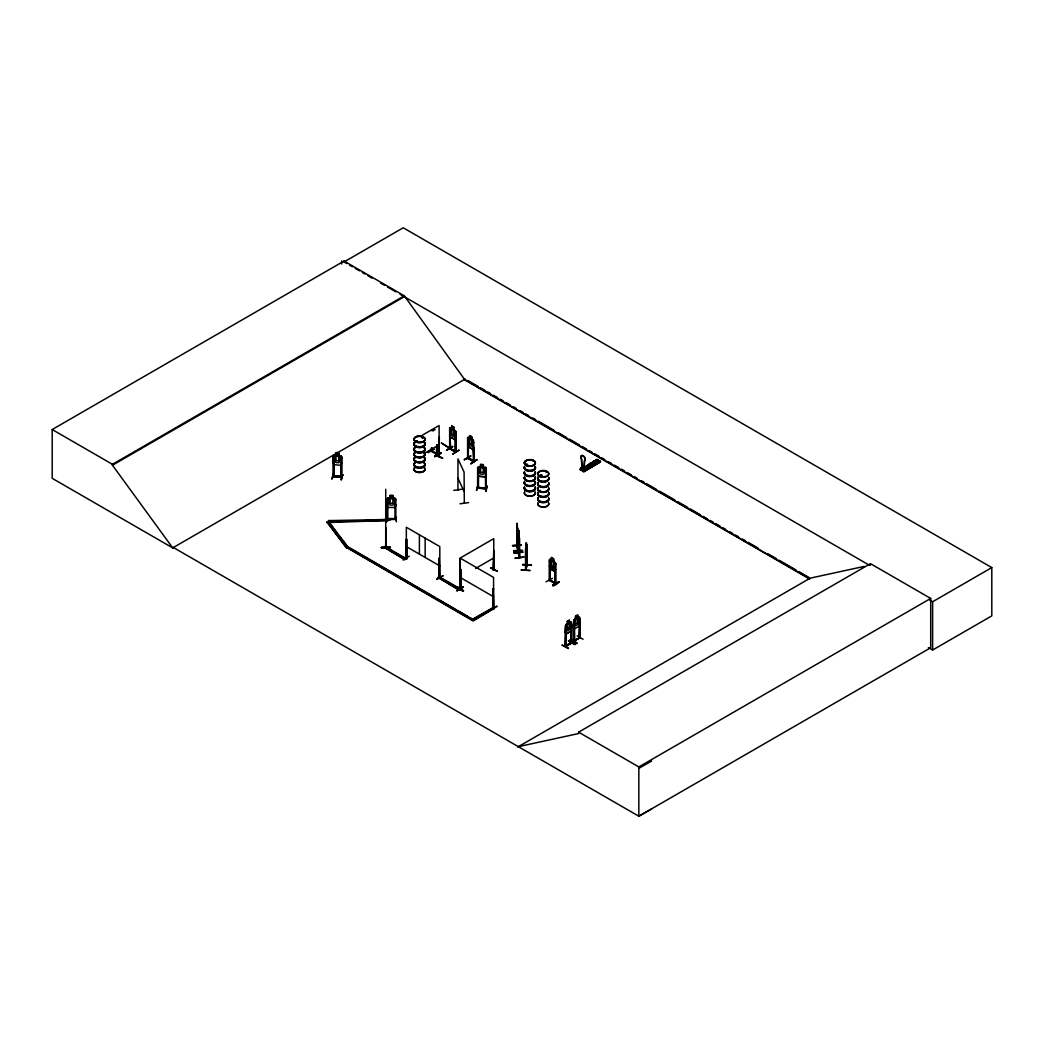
<?xml version="1.0" encoding="UTF-8"?>
<svg xmlns="http://www.w3.org/2000/svg" width="1044" height="1044" viewBox="0 0 1044 1044"><rect width="100%" height="100%" fill="white"/><g stroke="black" fill="none" stroke-linecap="round" stroke-linejoin="round"><path stroke-width="1.5" d="M527.129 565.091L526.685 565.626L526.581 544.068L525.471 549.366L525.576 570.141L527.129 564.386L525.876 570.168L526.019 568.902M516.767 545.66L517.811 550.697L517.185 523.409L517.367 525.223M516.832 524.962L517.237 546.182L517.132 526.359M526.215 543.637L526.085 545.555M526.672 553.646L525.615 557.548L526.802 550.762M584.027 469.839L584.457 460.782A2.962 1.723 59.5 0 0 584.457 457.363A2.962 1.723 59.5 0 0 581.469 455.68A2.962 1.723 59.5 0 0 581.469 459.099L581.913 468.652L584.027 469.839L584.588 460.704A2.962 1.723 59.5 0 0 584.588 457.298A2.962 1.723 59.5 0 0 581.599 455.602A2.962 1.723 59.5 0 0 581.599 459.021L582.082 468.717L583.061 468.143L581.73 468.743L583.009 468.012L582.343 468.221M521.269 570.05L530.117 570.507L521.321 569.776M517.863 536.277L517.667 538.143L517.876 536.342M526.489 549.731L525.902 554.012L525.693 552.942M462.375 489.14L453.762 490.393M581.625 468.325L582.2 468.038M582.93 468.325L581.547 467.777L581.404 469.97L581.404 467.856L581.847 468.717L582.878 467.751M582.369 468.404L582.369 470.518L582.878 468.325M517.602 533.536L517.419 534.606L516.924 530.313M385.732 547.017L385.732 547.669M415.76 441.39L416.452 440.725M416.282 441.481L417.104 441.351L416.582 440.829M417.417 441.39L417.013 441.26M422.35 437.827L422.898 437.41M422.65 437.292L423.003 437.384M527.076 464.332C529.412 465.467 524.74 465.572 526.933 464.358M526.633 464.319C525.08 464.932 528.721 464.084 526.672 465.128M533.001 460.9L533.536 461.422M539.37 476.73A5.533 3.197 0 0 1 540.518 476.221L540.218 475.229L539.552 475.686M540.557 475.242L539.892 475.933M541.144 475.686L540.492 475.229M539.748 491.306L540.218 490.419M546.051 472.201L546.965 472.332L546.377 471.836M565.913 624.521L565.196 632.155L565.965 634.152L570.742 631.333L570.624 621.819M525.967 544.629L526.398 542.828L526.032 569.672M526.28 546.129L525.954 570.063M527.116 545.829L527.063 565.561M531.435 565.13L522.653 564.413M525.902 552.119L526.293 542.828M333.78 457.324L332.984 457.259L333.78 457.324L333.754 476.403M333.023 462.244L333.14 455.863L333.95 455.053C337.878 456.946 333.923 450.199 338.791 453.122L338.778 455.549M340.67 465.246L341.662 462.975L340.657 465.311L333.923 464.632M331.744 478.961L333.597 473.545L332.162 478.896M340.918 476.39L340.696 477.304L341.662 477.356L341.662 456.593L333.936 455.106L333.036 455.823L332.984 476.573L333.14 475.646L341.701 476.482L332.919 475.881L333.675 476.69M340.631 455.719L338.791 455.497M340.827 457.794L341.61 457.859L340.827 457.794L340.801 477.304M342.863 474.772L340.983 479.809L342.863 474.785M478.387 468.9L477.604 468.821L478.387 468.9L478.361 487.979M477.643 473.819L478.53 476.26L485.29 476.821L486.282 474.55L486.282 468.169L485.264 467.242L478.557 466.681L477.656 467.386L477.604 488.135L486.269 488.931L486.269 488.227M480.514 466.864L480.527 464.423L483.398 464.684L483.294 467.19L484.729 468.117L484.729 472.554L483.294 474.315L480.605 474.08L479.17 472.045L479.17 467.608L480.605 466.942L480.618 464.515L483.398 464.684M478.53 476.26L485.29 476.821M476.39 490.484L477.787 485.421M485.434 469.369L486.23 469.435L485.434 469.369L485.538 488.631M485.303 488.344L486.243 488.005L485.303 488.135M487.052 485.956L486.073 491.385M487.065 486.256L485.721 491.332M568.236 648.572L561.881 645.009L568.51 648.063M570.22 639.92C573.104 637.675 583.674 649.368 570.246 639.855M576.836 643.274L570.468 639.724L576.901 643.3M456.841 587.524C459.712 585.279 470.257 597.011 456.867 587.459M516.741 525.054L517.876 529.961L517.433 527.455M455.745 437.88L455.106 439.889L455.745 431.537L455.876 452.274L449.677 448.698L449.638 428.001L451.765 428.301M554.808 571.329L555.499 569.424M549.405 565.9L549.979 568.667L554.86 571.433L555.565 569.385M582.578 468.443L582.97 468.169M394.802 507.397L395.78 505.035M395.872 505.1L394.88 507.475L388.042 507.436L387.141 505.139M485.212 476.795L486.178 474.524M582.082 468.834L580.32 469.774M446.519 450.303L452.535 446.545M428.001 452.718L434.461 449.207M403.01 560.041L409.287 556.126M456.998 590.734L463.184 587.119M552.498 578.298L545.973 581.834M431.329 451.269L431.394 448.02M432.255 450.734L431.642 450.408L432.177 451.413M436.94 453.696L437.749 453.866M437.005 444.77C435.087 456.776 439.42 458.929 437.788 444.979M406.038 558.436L406.338 539.004L406.703 558.814L406.064 557.705L406.755 558.109M406.977 558.684L406.129 558.449M439.798 577.606L439.002 577.462L439.224 557.992L439.641 577.802L438.924 577.423L439.876 577.645L439.798 546.586L406.338 527.272L406.338 558.318M460.052 589.103L460.117 558.096L493.564 577.41L493.629 608.495M461.083 569.502L460.665 589.508L460.3 569.698M492.925 608.13L493.212 588.686L493.851 608.365L492.938 608.091L493.212 588.686M550.188 561.202L549.405 561.006L550.188 561.202L550.031 580.673C551.545 580.138 548.204 578.833 550.031 579.968M555.016 564.204L555.799 564.399L555.016 564.204L555.016 583.596L555.356 582.683M555.16 583.348L555.865 583.753L555.16 582.643M386.893 516.754L386.528 521.935L386.841 516.767M450.525 448.228L449.951 447.824M450.525 448.933L449.886 429.254L450.46 448.868M456.097 452.156L455.471 432.477L455.249 451.987C420.797 429.789 461.722 455.928 455.51 451.073M467.542 458.277L468.247 458.655L468.404 445.618M473.819 461.174L467.816 457.416L468.404 457.768M468.182 458.616L468.469 457.82M469.709 435.674L471.627 436.783L472.658 440.542L472.658 444.979L471.627 446.284L469.709 445.175L468.678 442.682L468.678 438.245C469.526 436.379 467.764 437.88 473.076 439.916L473.819 461.879L473.624 461.135M467.829 438.845L467.829 458.159L474.041 461.748L473.415 442.069L473.754 461.839L467.621 458.29M478.152 485.447L476.821 490.171M571.694 643.117L571.407 623.646L571.172 643.391M574.435 640.559L573.835 641.577L579.551 637.571M460.652 589.142L461.083 577.254M494.034 569.867L493.76 550.384L493.12 570.076L493.538 569.45M579.707 637.793L573.613 641.394L573.613 620.632C574.409 618.674 578.363 615.882 579.655 617.056L579.668 637.845L573.613 640.742L579.355 637.819M573.613 620.684L574.331 619.418M518.294 552.694L519.286 557.757L519.233 535.585L519.364 557.783M438.767 456.724L439.106 437.253L439.067 456.567M590.891 463.941L591.061 464.828L592.614 464.697M569.267 622.537L569.267 620.162L567.231 621.363L567.375 623.816L566.279 625.173L565.77 646.21M386.998 519.286L387.141 498.706L390.143 497.936M394.997 519.246L394.971 499.945L395.767 499.945M464.319 502.869L464.084 472.084L457.964 458.89L457.951 489.923M388.068 497.91L387.141 498.706M565.965 645.675L571.368 642.96L565.274 646.575L565.274 625.813M566.083 645.688L565.274 645.884L570.794 642.83M565.326 646.523L565.9 626.896L565.496 646.706L571.603 643.143M574.435 641.264L574.461 621.885L573.678 622.093L574.461 621.885M579.133 637.492L579.825 637.088M579.133 638.197L579.759 618.518L579.237 638.106M579.955 638.001L579.981 618.635M461.056 588.868L460.508 588.49M493.942 569.88L493.342 570.194L493.969 550.514M526.476 464.776L527.194 464.606M541.092 476.012L539.931 475.777M332.945 476.39L341.701 477.186M477.565 487.953L486.243 488.709M468.312 437.084L467.582 437.593L467.647 458.342M387.089 519.286L395.859 519.259M387.089 500.154L387.885 499.972L387.794 519.52L387.95 518.555L395.859 518.555M395.872 518.724L386.998 518.764M387.089 519.468L395.872 519.429M517.224 546.129L517.08 523.409L517.263 526.228L516.95 524.649M580.934 470.113L597.742 460.208M582.252 467.477L580.542 469.487L583.218 471.001L583.218 469.996L585.175 469.134L582.878 471.196M582.826 471.17L600.274 461.474L597.09 459.438C590.865 460.952 604.724 464.554 595.38 460.456M422.376 438.402L422.376 435.178L439.106 425.521L439.106 456.894L439.328 437.384M442.552 458.277L436.105 454.806L442.565 458.316M580.516 470.048L580.294 468.338L582.004 467.334L582.252 468.534M581.756 468.73L584.157 469.761M589.312 464.032C598.656 468.13 584.797 464.528 591.021 463.014L594.193 465.063L591.021 463.014M592.535 462.127C601.879 466.237 588.02 462.636 594.245 461.122L597.416 463.171L594.245 461.122M584.235 467.281L597.09 459.438M584.523 467.294L597.09 459.699L600.522 461.905L583.674 471.823L600.47 461.905M584.666 467.529L597.338 460.117M596.555 461.291L581.143 470.387L580.464 470.009M600.274 461.605L583.022 471.444L600.261 461.239M583.087 471.47L600.274 461.474M553.555 558.657L554.468 566.931L553.424 568.249L551.48 567.14L550.436 564.66L550.436 560.223L551.48 560.015L551.415 557.522L553.555 558.657L553.424 570.624M553.49 561.072L555.578 563.081L555.643 583.883L549.327 580.307L549.405 559.532L551.545 559.976M555.578 563.081L555.565 583.883M549.979 568.667L554.86 571.433M575.583 616.221L577.619 615.033L577.554 617.526L578.572 617.709L578.572 622.146L577.554 624.651L575.649 625.774L574.631 624.469L575.583 616.221L575.714 618.687M575.649 616.26L577.684 615.073M565.939 624.573L570.663 621.715L571.381 622.224L571.473 642.921M571.198 642.712L571.003 643.456L571.629 623.777M565.939 634.008L570.742 631.333M574.239 628.971L573.548 627.026L574.239 628.971L579.094 626.191L579.72 623.464M568.732 640.951L575.074 644.539M577.11 635.861L583.1 639.241M568.758 640.99L574.761 644.37M573.678 641.329L574.539 641.199L574.239 621.767M431.433 430.493L433.43 430.872M432.02 451.099L437.553 454.101M434.63 456.15L440.894 452.535L434.669 456.215M434.983 456.75L441.207 453.07L434.63 456.554M406.755 558.814L406.912 539.33M436.64 579.159C449.716 572.047 439.837 577.763 436.692 579.524M490.771 567.923L497.427 571.329L491.124 567.727M457.037 590.865L463.275 586.819L457.037 590.46M493.786 589.012L493.003 588.816M492.938 607.595C494.96 607.673 492.324 607.034 492.872 608.234L471.966 619.705L492.872 607.634L494.099 608.339L473.193 621.01L346.491 547.304L347.704 546.599L473.154 619.627L470.335 617.996M496.879 606.212L490.628 610.257L496.905 606.264M550.031 580.177L555.878 583.022M558.866 581.586C556.883 586.558 545.738 587.394 558.958 581.991M552.681 585.266L558.918 581.652M558.918 581.913L552.994 585.814M173.461 547.539L172.782 547.943L52.2 478.322L52.2 429.541L344.05 261.039L404.302 295.817L464.554 379.39L809.518 578.559M344.05 261.039L344.05 261.94L403.232 227.775L991.8 567.584L991.8 615.869L932.618 650.034L928.39 647.58M52.2 429.541L112.452 464.319L404.302 295.817M651.613 808.943L638.837 816.225L173.382 547.5L172.691 547.891L112.452 465.219L404.302 296.718M172.691 547.891L465.232 378.998M450.369 427.492L455.889 431.511L453.827 429.489M453.762 427.153L451.7 425.965L451.765 428.458L450.734 428.653L450.734 433.09L451.765 435.583L453.683 436.692L454.714 435.387L453.827 427.113M449.638 434.369L450.395 437.005L455.132 439.746L450.277 437.097L449.716 434.33M456.032 432.803L455.249 432.594M423.773 453.683L439.106 444.835M446.584 450.408L452.848 446.375L446.584 450.003M450.303 448.555L455.68 451.53M473.754 441.142L471.771 439.08L471.771 436.705L469.643 435.557L469.709 438.049M452.913 453.996L459.164 450.029L452.939 454.023M473.976 442.395L473.193 442.199M468.221 446.702L473.128 449.442L473.832 447.498L473.049 449.481L468.221 446.702L467.647 443.922L468.286 446.662M467.882 457.455L468.247 457.951M464.528 459.595L470.779 455.967L464.476 459.608M464.175 459.804L470.792 455.98M473.545 461.383L473.415 448.502M470.792 463.627L477.108 459.634L470.883 463.627M471.131 463.784L477.069 459.595M346.491 547.904L347.704 546.599L328.586 521.608L327.007 522.013L346.125 547.604L347.704 547.2L339.104 535.95M383.84 547.095L385.066 546.39L405.972 558.462L404.759 559.767L383.84 547.095L404.759 559.166L405.972 558.462M383.84 547.695L385.066 546.991L405.972 559.062M438.115 577.489L439.328 576.784L460.234 588.855L459.021 589.56L438.115 577.489L459.021 590.16L460.234 589.455L460.3 557.966L493.76 538.652L493.708 569.698M438.115 578.089L439.328 577.384L443.517 579.798M475.633 568.432L493.76 557.966M346.491 547.304L473.193 620.41L494.099 608.339M517.667 747.06L810.209 578.154L864.106 566.435M518.346 746.656L578.598 733.554L578.598 732.157L870.448 563.656L930.7 598.434L930.7 647.724L638.837 816.225L638.837 766.935L930.7 598.434M870.448 565.052L869.769 565.457L400.1 294.291M929.826 600.13L932.618 601.749L991.8 567.584M638.837 768.345L651.613 761.063M341.532 477.369L332.984 476.573M478.361 487.522L477.591 488.187M478.361 488.227L478.439 468.73M486.152 488.24L477.591 487.235L478.413 487.313M591.048 464.019L592.444 464.006M592.457 464.619L590.8 464.071L592.744 464.41M565.691 646.667L565.913 645.466M460.73 587.981L460.326 588.307M415.982 440.907L417.195 440.907M417.156 441.508L415.812 441.299M540.087 490.458L540.218 491.267M574.004 641.512L573.9 622.224M582.108 468.704L582.735 468.247M327.007 522.613L387.689 520.473L328.586 521.608L337.186 533.458M327.007 522.013L346.125 546.991L347.704 546.599M431.537 450.369L432.02 450.891M431.537 451.073L436.94 453.892M437.149 453.566L437.632 454.792L437.567 445.096M549.549 580.151L555.016 582.891M458.447 490.08L458.094 489.492M459.986 503.795L468.599 502.608M387.794 518.816L386.998 518.581L387.18 519.494M395.063 518.529L395.063 519.468M395.676 519.494L395.741 518.529M490.824 567.832L497.127 571.133M540.192 475.359L540.962 475.411M540.518 476.377A5.533 3.197 0 0 1 540.518 470.844A5.533 3.197 0 0 1 548.818 473.611A5.533 3.197 0 0 1 540.518 476.377L539.578 475.803M518.398 532.949L518.659 530.469L519.077 536.172M516.937 534.215L516.832 531.331L517.759 538.13M518.92 534.515L519.233 535.65M519.56 537.934L519.664 557.757L518.607 552.733M518.216 538.404L519.246 545.19L518.333 541.249M517.211 545.66L512.513 545.62L521.321 545.007M512.5 545.647L521.361 545.177M513.635 550.619L522.496 550.684L513.635 550.684M522.496 550.671L513.687 551.284M513.635 551.023L522.444 550.384M513.987 552.707L522.848 551.976L514.039 552.994M514.026 552.876L522.848 552.25M519.664 557.052L518.411 552.759M515.11 558.083L523.918 557.104L515.175 558.344M431.603 447.889L431.707 451.125M439.524 577.084L438.937 576.693L439.537 577.763M549.927 580.647L549.966 561.32M460.639 589.468L460.691 570.154M450.199 448.32L449.612 447.954L450.46 448.163M486.204 488.97L486.178 468.195L485.212 467.373M338.112 521.034L328.534 520.617L387.637 519.481L387.689 521.073M365.269 520.512L387.637 519.481M390.051 497.91L390.051 495.469L392.962 495.469L392.962 497.897M392.857 497.923L395.872 498.719L395.78 519.429M388.107 497.988L394.802 497.975M386.045 501.042L386.071 520.369M396.381 521.883L395.898 516.415M381.452 520.317L390.326 519.964M386.032 527.886L386.045 547.722M381.452 547.33C408.804 547.043 362.581 548.152 390.326 547.304M381.452 547.669L390.326 547.722M583.439 471.51L580.294 469.604M526.711 544.381L526.75 565.169M531.435 565.156L522.587 564.726M522.587 564.582L531.383 565.326M335.894 452.913L338.791 453.122L338.674 455.615L340.109 456.541L340.109 460.978L338.674 462.753L335.998 462.505L334.55 460.469L334.55 456.032L335.998 455.38L336.011 452.939M341.479 479.835L342.458 474.694M569.202 622.655L570.22 622.85L569.202 629.78L567.297 630.902L566.279 629.61M517.132 545.673L518.229 550.684L518.307 532.022L518.398 553.216M517.876 550.018L516.937 545.699M449.99 448.581L449.781 428.027M450.225 449.064L450.016 447.863M455.797 452.287L455.602 451.086M385.706 547.656L385.732 489.297M581.547 469.878L582.513 470.426M550.018 559.192L555.499 563.081M551.48 560.811L553.424 561.907M551.48 565.248L553.424 566.344M567.231 621.363L569.345 620.201L569.267 622.694M565.274 632.194L566.018 634.047M568.419 640.794L575.1 644.579M435.087 429.919L433.847 429.201L433.847 429.998M431.603 451.112L437.788 454.61M437.567 454.753L431.42 451.295M555.799 583.687L549.614 580.19L549.614 560.876M344.05 261.94L346.856 263.558M349.662 265.176L352.467 266.794M355.26 268.412L359.462 270.84M362.268 272.458L365.074 274.076M367.879 275.694L372.082 278.122M380.486 282.976L384.688 285.403M387.494 287.022L395.898 291.863M468.051 380.616L477.904 386.306M480.723 387.937L484.951 390.378M487.757 391.996L490.576 393.627M493.394 395.245L497.623 397.686M500.441 399.317L503.247 400.948M506.066 402.566L510.294 405.007M513.113 406.638L515.919 408.256M520.147 410.697L522.966 412.328M525.784 413.946L528.59 415.577M532.818 418.018L535.637 419.636M538.456 421.267L553.946 430.206M558.162 432.647L566.618 437.527M569.424 439.146L579.289 444.835M582.095 446.467L586.323 448.907M589.142 450.525L591.961 452.156M594.78 453.788L598.995 456.215M601.814 457.846L604.633 459.477M608.848 461.905L611.667 463.536M614.485 465.167L618.714 467.608M621.532 469.226L624.338 470.857M627.157 472.475L631.385 474.916M634.204 476.547L637.01 478.165M641.238 480.605L644.057 482.237M646.875 483.855L656.728 489.545M659.547 491.176L675.037 500.115M677.843 501.746L687.709 507.436M690.515 509.054L700.38 514.757M703.186 516.375L707.414 518.816M710.233 520.447L713.052 522.065M715.871 523.697L720.086 526.137M722.905 527.755L725.724 529.386M729.939 531.827L732.757 533.445M735.576 535.076L738.395 536.694M742.623 539.135L745.429 540.766M748.248 542.384L758.101 548.087M767.966 553.777L776.41 558.644M779.229 560.276L796.128 570.024M798.934 571.655L808.8 577.345M463.627 379.259L809.726 579.081M451.765 426.082L453.683 427.192M468.469 458.029L473.976 460.978M460.117 577.41L493.564 596.724M406.338 546.586L439.798 565.9M492.872 608.234L494.099 608.939M446.297 581.404L460.234 589.455M349.114 548.009L435.1 597.651M437.919 599.282L454.832 609.043M457.65 610.675L467.516 616.365M578.598 732.157L638.837 766.935M555.043 583.57L555.225 564.073M455.275 451.974L455.471 437.305M340.644 455.667L341.662 456.593L341.466 477.395M457.964 478.204L464.084 491.398M333.036 462.192L333.91 464.684M518.568 530.469L518.842 532.283M519.142 535.65L518.659 530.469M517.093 526.711L517.419 532.714L517.093 531.148M518.581 533.771L518.907 541.666L518.398 537.373M518.581 538.208L518.907 539.774M516.858 534.176L517.667 538.143M518.672 552.08L518.724 553.242M442.408 458.303L436.105 454.806M525.484 555.682L525.706 557.548M328.534 520.617L328.586 522.209M932.618 601.749L932.618 650.034M585.175 469.134L585.175 470.387M584.927 468.991L584.927 469.996M577.619 615.033L577.619 617.565M551.48 557.483L551.48 569.528M518.711 538.704L518.607 533.419L518.607 538.247M517.863 529.934L517.876 550.723M485.343 487.966L485.303 488.84M469.774 435.635L469.774 438.01M468.182 439.302L468.051 458.616M439.224 557.992L439.224 577.306M437.214 444.653L437.214 454.31M432.177 448.215L432.242 451.465M431.955 448.346L432.02 451.595M425.143 538.13L425.143 557.444M419.401 534.802L419.401 554.116M341.688 260.856L341.688 264.054M333.832 457.155L333.871 476.651M112.452 464.319L112.452 465.219M548.7 483.163A5.611 3.236 0 0 1 542.554 487.209A5.611 3.236 0 0 1 538.43 482.38M548.635 487.757A5.546 3.197 0 0 1 543.285 491.789A5.546 3.197 0 0 1 537.934 487.757M548.7 477.839A5.611 3.236 0 0 1 542.554 481.884A5.611 3.236 0 0 1 538.43 477.056M539.317 476.377A5.611 3.236 0 0 1 541.836 475.542M548.635 478.152A5.533 3.197 0 0 1 543.285 482.184A5.533 3.197 0 0 1 537.934 478.152M548.7 482.889A5.611 3.236 0 0 1 542.554 486.935A5.611 3.236 0 0 1 538.43 482.106M548.7 477.565A5.611 3.236 0 0 1 542.554 481.61A5.611 3.236 0 0 1 538.43 476.782M539.317 476.103A5.611 3.236 0 0 1 541.836 475.268M548.635 477.265A5.533 3.197 0 0 1 543.285 481.284A5.533 3.197 0 0 1 537.934 477.265M539.37 475.829A5.533 3.197 0 0 1 541.849 475.007M548.635 483.489A5.533 3.197 0 0 1 543.285 487.509A5.533 3.197 0 0 1 537.934 483.489M548.622 482.589A5.52 3.184 0 0 1 543.285 486.608A5.52 3.184 0 0 1 537.947 482.589M548.635 487.979A5.533 3.197 0 0 1 543.285 491.998A5.533 3.197 0 0 1 537.934 487.979M548.7 498.353A5.611 3.236 0 0 1 542.554 502.399A5.611 3.236 0 0 1 538.43 497.57M548.609 488.448A5.507 3.184 0 0 1 543.285 492.455A5.507 3.184 0 0 1 537.96 488.448M548.635 502.947A5.546 3.197 0 0 1 543.285 506.979A5.546 3.197 0 0 1 537.934 502.947M548.635 488.161A5.546 3.197 0 0 1 543.285 492.194A5.546 3.197 0 0 1 537.934 488.161M548.7 493.029A5.611 3.236 0 0 1 542.554 497.074A5.611 3.236 0 0 1 538.43 492.246M548.7 498.079A5.611 3.236 0 0 1 542.554 502.125A5.611 3.236 0 0 1 538.43 497.296M548.7 492.755A5.611 3.236 0 0 1 542.554 496.8A5.611 3.236 0 0 1 538.43 491.972M548.635 493.342A5.533 3.197 0 0 1 543.285 497.375A5.533 3.197 0 0 1 537.934 493.342M548.635 492.455A5.533 3.197 0 0 1 543.285 496.474A5.533 3.197 0 0 1 537.934 492.455M548.635 498.68A5.533 3.197 0 0 1 543.285 502.699A5.533 3.197 0 0 1 537.934 498.68M548.622 497.779A5.52 3.184 0 0 1 543.285 501.799A5.52 3.184 0 0 1 537.947 497.779M548.635 503.143A5.533 3.197 0 0 1 543.285 507.162A5.533 3.197 0 0 1 537.934 503.143M535.22 476.847A5.546 3.197 0 0 1 529.869 480.879A5.546 3.197 0 0 1 524.506 476.847M535.194 467.242A5.52 3.184 0 0 1 529.869 471.262A5.52 3.184 0 0 1 524.532 467.242M535.194 466.355A5.52 3.184 0 0 1 529.869 470.374A5.52 3.184 0 0 1 524.532 466.355M535.207 472.58A5.533 3.197 0 0 1 529.869 476.599A5.533 3.197 0 0 1 524.519 472.58M535.285 472.253A5.611 3.236 0 0 1 529.869 476.338A5.611 3.236 0 0 1 524.453 472.253M535.285 471.979A5.611 3.236 0 0 1 529.869 476.064A5.611 3.236 0 0 1 524.453 471.979M535.207 471.679A5.533 3.197 0 0 1 529.869 475.699A5.533 3.197 0 0 1 524.519 471.679M535.285 466.929A5.611 3.236 0 0 1 529.869 471.001A5.611 3.236 0 0 1 524.453 466.929M535.285 466.655A5.611 3.236 0 0 1 529.869 470.727A5.611 3.236 0 0 1 524.453 466.655M535.22 477.043A5.546 3.197 0 0 1 529.869 481.062A5.546 3.197 0 0 1 524.506 477.043M535.194 477.539A5.507 3.184 0 0 1 529.869 481.545A5.507 3.184 0 0 1 524.545 477.539M535.22 492.037A5.546 3.197 0 0 1 529.869 496.07A5.546 3.197 0 0 1 524.506 492.037M535.22 477.252A5.546 3.197 0 0 1 529.869 481.284A5.546 3.197 0 0 1 524.506 477.252M535.194 482.432A5.52 3.184 0 0 1 529.869 486.452A5.52 3.184 0 0 1 524.532 482.432M535.194 481.545A5.52 3.184 0 0 1 529.869 485.564A5.52 3.184 0 0 1 524.532 481.545M535.207 487.77A5.533 3.197 0 0 1 529.869 491.789A5.533 3.197 0 0 1 524.519 487.77M535.285 487.444A5.611 3.236 0 0 1 529.869 491.528A5.611 3.236 0 0 1 524.453 487.444M535.285 487.17A5.611 3.236 0 0 1 529.869 491.254A5.611 3.236 0 0 1 524.453 487.17M535.207 486.869A5.533 3.197 0 0 1 529.869 490.889A5.533 3.197 0 0 1 524.519 486.869M535.285 482.119A5.611 3.236 0 0 1 529.869 486.191A5.611 3.236 0 0 1 524.453 482.119M535.285 481.845A5.611 3.236 0 0 1 529.869 485.917A5.611 3.236 0 0 1 524.453 481.845M535.22 492.233A5.546 3.197 0 0 1 529.869 496.252A5.546 3.197 0 0 1 524.506 492.233M424.373 447.876A5.611 3.236 0 0 1 419.518 452.731A5.611 3.236 0 0 1 414.664 447.876M424.295 448.202A5.52 3.184 0 0 1 419.518 452.992A5.52 3.184 0 0 1 414.742 448.202M424.295 452.365A5.52 3.184 0 0 1 419.518 457.155A5.52 3.184 0 0 1 414.742 452.365M424.373 442.539A5.611 3.236 0 0 1 419.518 447.406A5.611 3.236 0 0 1 414.664 442.539M424.308 447.315A5.533 3.197 0 0 1 419.518 452.104A5.533 3.197 0 0 1 414.729 447.315M424.308 442.878A5.533 3.197 0 0 1 419.518 447.667A5.533 3.197 0 0 1 414.729 442.878M424.373 447.602A5.611 3.236 0 0 1 419.518 452.457A5.611 3.236 0 0 1 414.664 447.602M424.373 442.264A5.611 3.236 0 0 1 419.518 447.132A5.611 3.236 0 0 1 414.664 442.264M424.308 441.977A5.533 3.197 0 0 1 419.518 446.78A5.533 3.197 0 0 1 414.729 441.977M424.373 463.066A5.611 3.236 0 0 1 419.518 467.921A5.611 3.236 0 0 1 414.664 463.066M424.295 463.392A5.52 3.184 0 0 1 419.518 468.182A5.52 3.184 0 0 1 414.742 463.392M414.742 467.555A5.52 3.184 0 0 0 419.518 472.345A5.52 3.184 0 0 0 424.295 467.555A5.507 3.184 0 0 1 419.518 472.319A5.507 3.184 0 0 1 414.742 467.555M424.282 453.161A5.494 3.171 0 0 1 419.518 457.924A5.494 3.171 0 0 1 414.755 453.161M424.308 467.842A5.533 3.197 0 0 1 419.518 472.632A5.533 3.197 0 0 1 414.729 467.842M424.373 457.729A5.611 3.236 0 0 1 419.518 462.596A5.611 3.236 0 0 1 414.664 457.729M424.308 462.505A5.533 3.197 0 0 1 419.518 467.294A5.533 3.197 0 0 1 414.729 462.505M424.295 458.068A5.52 3.184 0 0 1 419.518 462.844A5.52 3.184 0 0 1 414.742 458.068M424.373 462.792A5.611 3.236 0 0 1 419.518 467.647A5.611 3.236 0 0 1 414.664 462.792M424.373 457.455A5.611 3.236 0 0 1 419.518 462.322A5.611 3.236 0 0 1 414.664 457.455M424.308 457.168A5.533 3.197 0 0 1 419.518 461.97A5.533 3.197 0 0 1 414.729 457.168M457.142 587.25L463.497 590.917L457.128 587.289M394.319 503.195L392.87 505.1L390.143 505.113L388.694 503.221L388.694 498.784L390.143 497.988L390.143 495.548L392.87 495.6L392.87 497.975L394.319 498.758L394.319 503.195M577.215 615.738L575.988 617.252L577.215 615.738M568.863 620.88L567.636 622.394L568.863 620.88M577.554 618.309L575.649 619.431L575.649 623.868L577.554 622.746L577.554 618.309M569.202 623.451L567.297 624.573L567.297 629.01L569.202 627.888L569.202 623.451M392.374 495.991L390.639 496.004L390.639 496.8L392.374 496.787L392.374 495.991M392.87 498.771L390.143 498.784L390.143 503.208L392.87 503.208L392.87 498.771M482.811 465.167L481.088 465.011L481.088 465.807L482.811 465.963L482.811 465.167M338.191 453.592L336.468 453.435L336.468 454.231L338.191 454.388L338.191 453.592M483.294 467.986L480.605 467.738L480.605 472.175L483.294 472.423L483.294 467.986M338.674 456.411L335.998 456.163L335.998 460.6L338.674 460.848L338.674 456.411M553.072 558.932L551.832 558.227L553.072 559.728L553.072 558.932M471.288 436.979L470.048 436.275L471.288 437.775L471.288 436.979M453.344 427.387L452.104 426.67L453.344 428.184L453.344 427.387M471.627 439.955L469.709 438.845L469.709 443.282L471.627 444.392L471.627 439.955M453.683 430.35L451.765 429.241L451.765 433.678L453.683 434.787L453.683 430.35M540.518 476.834A5.52 3.184 0 0 0 548.805 474.08A5.52 3.184 0 0 0 540.518 471.314A5.52 3.184 0 0 0 540.518 476.834M527.103 465.493A5.533 3.197 0 0 0 535.402 462.727A5.533 3.197 0 0 0 527.103 459.96A5.533 3.197 0 0 0 527.103 465.493M527.116 465.911A5.507 3.184 0 0 0 535.376 463.158A5.507 3.184 0 0 0 527.116 460.404A5.507 3.184 0 0 0 527.116 465.911M527.089 465.676A5.546 3.197 0 0 0 535.415 462.897A5.546 3.197 0 0 0 527.089 460.13A5.546 3.197 0 0 0 527.089 465.676M416.752 441.899A5.533 3.197 0 0 0 425.052 439.132A5.533 3.197 0 0 0 416.752 436.366A5.533 3.197 0 0 0 416.752 441.899M416.765 442.317A5.494 3.171 0 0 0 425.012 439.563A5.494 3.171 0 0 0 416.765 436.81A5.494 3.171 0 0 0 416.765 442.317M419.518 457.442A5.533 3.197 0 0 0 424.308 452.652A5.533 3.197 0 0 1 419.518 457.52A5.533 3.197 0 0 1 414.729 452.718A5.533 3.197 0 0 0 419.518 457.442M416.752 442.069A5.546 3.197 0 0 0 425.065 439.289A5.546 3.197 0 0 0 416.752 436.522A5.546 3.197 0 0 0 416.752 442.069"/></g></svg>
